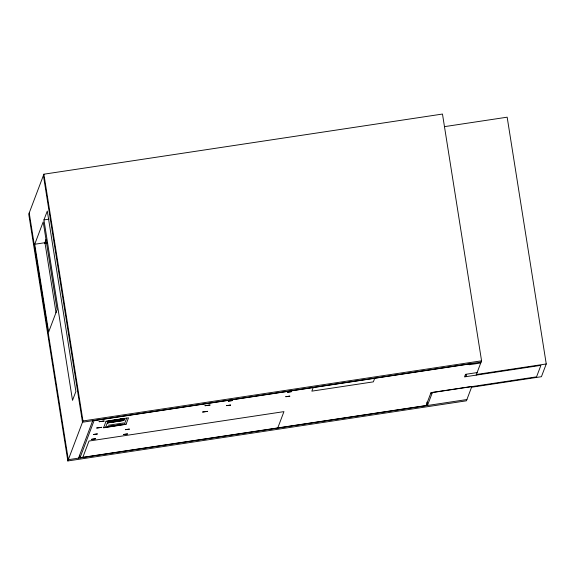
<?xml version="1.0" encoding="UTF-8"?>
<svg xmlns="http://www.w3.org/2000/svg" width="575" height="575" viewBox="0 0 575 575"><rect width="100%" height="100%" fill="white"/><g stroke="black" fill="none" stroke-linecap="round" stroke-linejoin="round"><path stroke-width="0.86" d="M476.143 375.13L481.562 360.82L442.477 114.051L43.887 174.196L28.75 214.18L67.836 460.949L466.426 400.804L471.867 386.443L430.998 392.603L426.104 405.533L80.033 457.75L79.638 455.235M34.723 244.253L43.204 221.864L57.105 309.659L48.631 332.048L34.723 244.253L44.951 242.708L56.041 312.771M43.937 219.923L47.301 211.039L75.878 391.474L72.515 400.358L43.937 219.923L49.047 219.147M46.201 239.394L44.663 243.469L46.302 239.452M67.836 460.949L82.972 420.965L43.887 174.196M78.538 458.146L92.719 420.684M80.033 457.75L94.084 420.641L470.796 363.803M82.843 457.305L88.996 441.039L283.949 411.628L277.79 427.886M105.656 427.232L108.042 420.929M108.265 421.029L107.554 422.92L123.905 420.454L124.617 418.499L108.258 420.965L107.554 422.92L123.905 420.454M108.122 422.747L108.761 421.065M108.28 425.248L123.841 422.941M123.452 420.44L124.107 418.622L108.589 421.504M124.301 424.415L126.687 418.118M313.188 387.6L311.844 391.144L373.355 381.865L374.692 378.321M426.93 402.119L427.469 405.497L432.364 392.567L536.554 376.848L540.902 365.362L464.492 376.891L465.556 374.332L477.106 372.586M465.923 376.675L466.677 374.677L465.348 374.871M470.86 363.623L469.186 364.744L480.736 363.005M444.374 126.658L507.164 117.185L546.25 363.961L541.427 376.704L471.558 387.248M47.121 242.743L44.857 243.081L44.771 242.528M44.764 243.326L47.028 242.981M82.972 420.965L481.562 360.82M481.088 362.085L82.498 422.23L43.413 175.454M124.114 418.686L108.661 421.317M108.603 421.382L124.013 418.88M123.948 419.132L108.495 421.755M108.51 421.633L123.941 419.067M123.855 419.383L108.409 421.993M108.416 421.878L123.805 419.506M123.762 419.628L108.337 422.187M108.323 422.122L123.754 419.563M108.28 422.244L123.668 419.872M108.229 422.373L123.683 419.743M108.179 422.496L123.575 420.124M108.136 422.625L123.589 419.994M103.665 427.534L126.155 424.134M476.387 374.497L546.25 363.961M430.819 393.084L432.249 392.869M466.9 399.546L68.31 459.691L29.224 212.915M44.677 242.772L44.785 243.448M106.052 421.231L103.565 427.814L126.018 424.328L128.541 417.838L106.052 421.231M107.777 426.585L123.352 424.235L107.777 426.585M99.116 421.698L104.111 421.022L99.116 421.698M96.729 428.001L101.725 427.326L96.729 428.001M93.366 434.499L97.355 433.952L93.366 434.499M91.533 439.322L95.529 438.783L91.533 439.322M125.364 429.669L129.361 429.13L125.364 429.669M123.539 434.492L127.528 433.952L123.539 434.492M205.023 405.72L210.019 405.044L205.023 405.72M202.637 412.023L207.632 411.348L202.637 412.023M228.325 401.113L232.322 400.567L228.325 401.113M226.615 405.634L230.611 405.095L226.615 405.634M287.522 392.179L291.511 391.64L287.522 392.179M285.804 396.707L289.8 396.161L285.804 396.707"/></g></svg>
